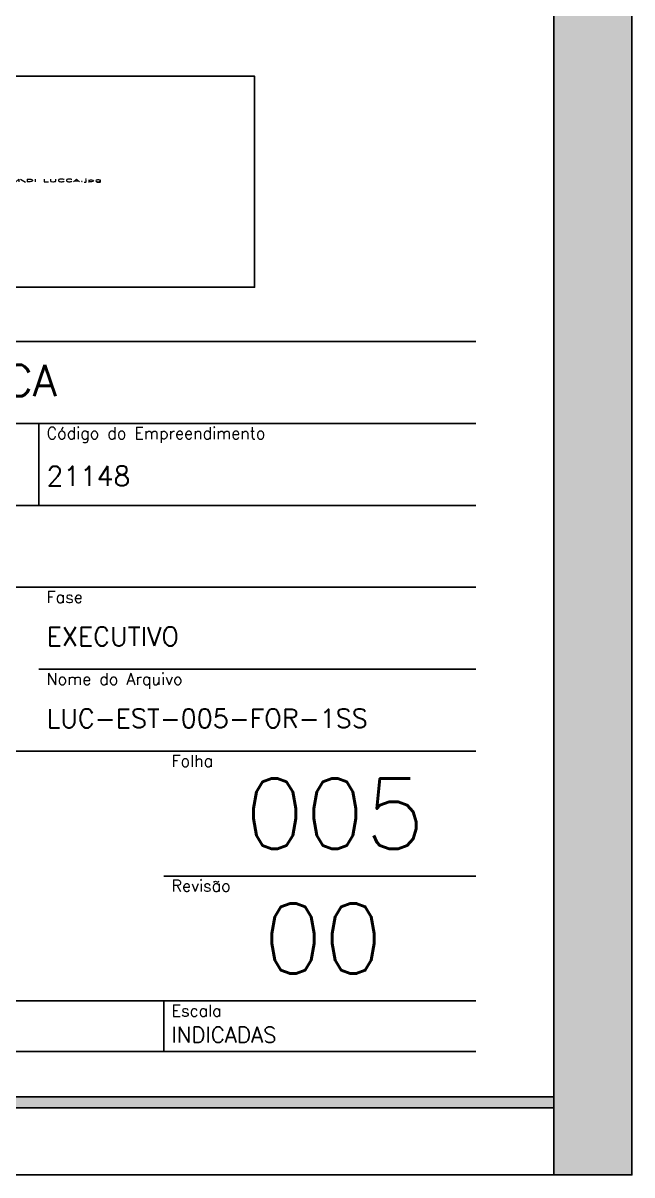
# Model space of a CAD drawing. Extents: x 187 to 6132, y -1204 to 3001.
# Drawn here: x 5741 to 6132, y -1204 to -466 of the extents above; entities that cross this region are included whole.
import ezdxf

# ---------------------------------------------------------------- set-up
doc = ezdxf.new("R2010")
doc.units = 0
doc.header["$LTSCALE"] = 100
doc.header["$MEASUREMENT"] = 0
doc.layers.get('0').update_dxf_attribs({"color": 245, "linetype": 'CONTINUOUS'})
for name, color, linetype in [('235', 7, 'CONTINUOUS'), ('TEX1', 7, 'CONTINUOUS'), ('TEX2', 7, 'CONTINUOUS')]:
    doc.layers.add(name, color=color, linetype=linetype)
doc.styles.get("Standard").update_dxf_attribs({"font": 'ROMANS.SHX'})

# ---------------------------------------------------------------- blocks, each defined once
blk = doc.blocks.new('CARIMBO_UNION', base_point=(735.032049, -4583.115153))
for p, q in [((718.532049, -4573.365153), (734.032049, -4573.365153)), ((718.532049, -4574.415153), (734.032049, -4574.415153)), ((728.432049, -4574.415153), (728.432049, -4575.465153)), ((718.532049, -4575.465153), (734.032049, -4575.465153)), ((718.532049, -4576.515153), (734.032049, -4576.515153)), ((728.432049, -4577.565153), (734.032049, -4577.565153)), ((718.532049, -4578.615153), (734.032049, -4578.615153)), ((730.032049, -4580.215153), (734.032049, -4580.215153)), ((718.532049, -4581.815153), (734.032049, -4581.815153)), ((730.032049, -4582.465153), (730.032049, -4581.815153)), ((718.532049, -4582.465153), (734.032049, -4582.465153))]:
    blk.add_line(p, q)
at = {"layer": 'TEX1'}
for s, p in [('Código do Empreendimento', (728.532049, -4574.615153)), ('Fase', (728.532049, -4576.715153)), ('Nome do Arquivo', (728.532049, -4577.765153)), ('Folha', (730.132049, -4578.815153)), ('Revisão', (730.132049, -4580.415153)), ('Escala', (730.132049, -4582.015153))]:
    blk.add_text(s, height=0.15, dxfattribs=at).set_placement(p)
blk = doc.blocks.new('_BMP0003', base_point=(0.5, 0.5))
blk.add_lwpolyline([(0, 0), (1, 0), (1, 1), (0, 1), (0, 0)])
blk.add_text('C:\\TQS\\RB2 - DI LUCCA\\DADOS\\15. 16-04-2024 BEP E REQUISITOS BIM\\DI LUCCA.jpg', height=0.012987).set_placement((0.006494, 0.5))

msp = doc.modelspace()

# ---------------------------------------------------------------- linework, layer by layer
for points in [[(186.530458, -1204.290025), (6131.530458, -1204.290025), (6131.530458, 3000.709975), (186.530458, 3000.709975), (186.530458, -1204.290025)], [(6081.530458, 3000.709975), (6131.530458, 3000.709975), (6131.530458, -1204.290025), (6081.530458, -1204.290025), (6081.530458, 3000.709975)], [(6081.530458, -1154.290025), (6081.530458, -1161.290025), (304.530458, -1161.290025), (304.530458, 2957.709975), (6081.530458, 2957.709975), (6081.530458, 2950.709975), (311.530458, 2950.709975), (311.530458, -1154.290025), (6081.530458, -1154.290025)], [(311.530458, -1154.290025), (6081.530458, -1154.290025), (6081.530458, 2950.709975), (311.530458, 2950.709975), (311.530458, -1154.290025)]]:
    msp.add_lwpolyline(points)
for points in [[(6081.530458, -1161.290025), (304.530458, -1161.290025), (311.530458, -1154.290025)], [(6081.530458, -1161.290025), (311.530458, -1154.290025), (6081.530458, -1154.290025)]]:
    msp.add_solid(points)
at = {"layer": '235'}
for points in [[(6081.530458, 3000.709975), (6131.530458, 3000.709975), (6131.530458, -1204.290025)], [(6081.530458, 3000.709975), (6131.530458, -1204.290025), (6131.530458, -1204.290025)], [(6081.530458, 3000.709975), (6131.530458, -1204.290025), (6081.530458, -1204.290025)], [(6081.530458, 3000.709975), (6081.530458, -1204.290025), (6081.530458, -1204.290025)], [(6081.530458, 3000.709975), (6081.530458, -1204.290025), (6081.530458, 3000.709975)]]:
    msp.add_solid(points, dxfattribs=at)

# ---------------------------------------------------------------- block references
for name, p, xscale, yscale in [('CARIMBO_UNION', (6081.530458, -1157.790025), 50, 50), ('_BMP0003', (5672.699311, -567.969022), 434.052471, 135.122421)]:
    msp.add_blockref(name, p, dxfattribs=dict(xscale=xscale, yscale=yscale))

# ---------------------------------------------------------------- texts
at = {"layer": 'TEX1'}
for s, height, p in [('21148', 12.5, (5756.530458, -762.790025)), ('EXECUTIVO', 12, (5756.530458, -865.290025)), ('LUC-EST-005-FOR-1SS', 12, (5756.530458, -917.790025)), ('INDICADAS', 10, (5836.491598, -1119.484507))]:
    msp.add_text(s, height=height, dxfattribs=at).set_placement(p)
at = {"layer": 'TEX2'}
for s, height, p in [('RB2 - CITTÀ DI LUCCA', 20, (5455.329937, -705.357637)), ('005', 45, (5883.316173, -995.290025)), ('00', 45, (5895.101887, -1075.290025))]:
    msp.add_text(s, height=height, dxfattribs=at).set_placement(p)

doc.saveas('drawing.dxf')
